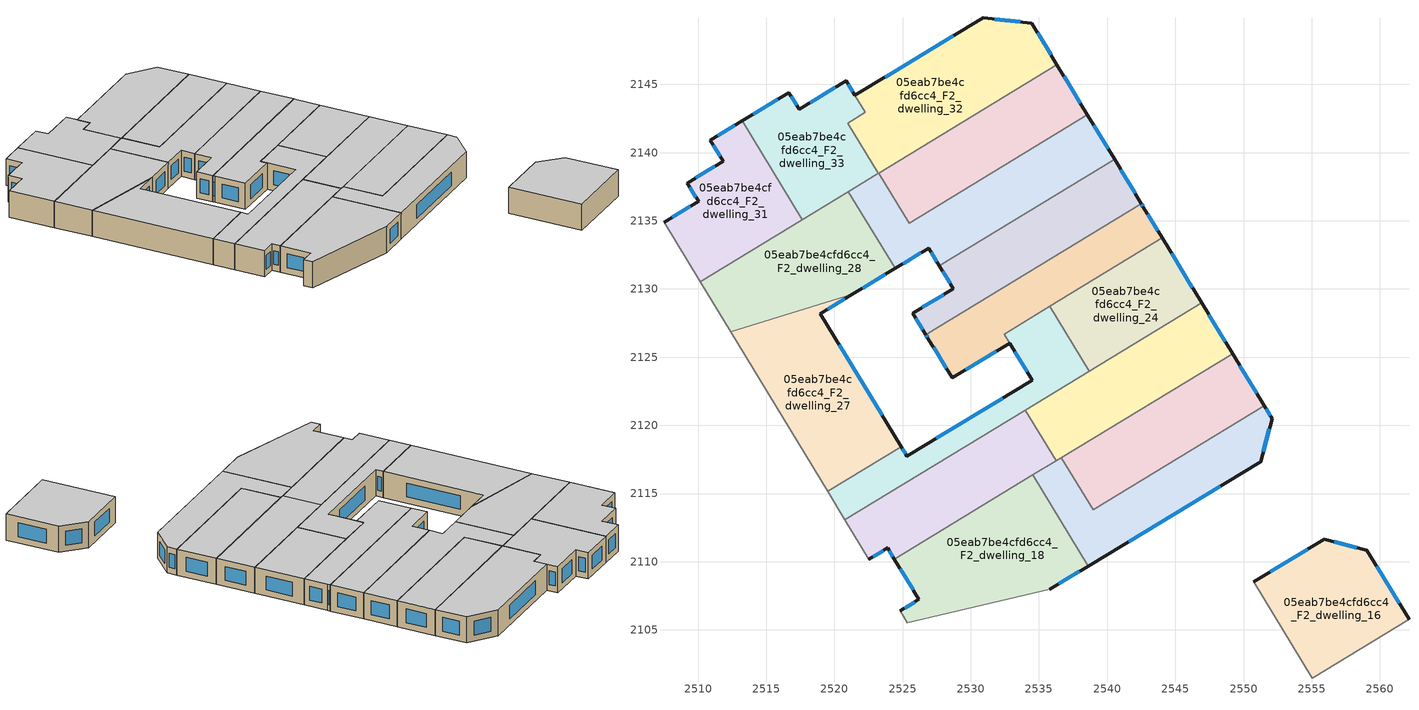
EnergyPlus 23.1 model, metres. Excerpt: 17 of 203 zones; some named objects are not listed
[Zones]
05eab7be4cfd6cc4_F2_dwelling_16
 floor to 05eab7be4cfd6cc4_F1_dwelling_16 (EU_floor_Construction): 2559.04,2110.85 2562.14,2105.76 2555.05,2101.46 2550.76,2108.51 2555.94,2111.64 z6
 wall outside (EU_wall_Construction): 2562.14,2105.76 2559.04,2110.85 2555.94,2111.64 2550.76,2108.51 z6:9
 wall to 05eab7be4cfd6cc4_F2_dwelling_14 (EU_wall_Construction): 2550.76,2108.51 2555.05,2101.46 z6:9
 wall to 05eab7be4cfd6cc4_F2_dwelling_13 (EU_wall_Construction): 2555.05,2101.46 2562.14,2105.76 z6:9
 window (EU_Window_Construction): 2554.72,2110.91 2551.97,2109.25 / 2558.31,2111.04 2556.67,2111.46 / 2561.41,2106.96 2559.77,2109.66 z6.7:8.3
 ceiling to 05eab7be4cfd6cc4_F3_dwelling_16 (EU_floor_Construction): 2562.14,2105.76 2559.04,2110.85 2555.94,2111.64 2550.76,2108.51 2555.05,2101.46 z9
05eab7be4cfd6cc4_F2_dwelling_18
 floor to 05eab7be4cfd6cc4_F1_dwelling_18 (EU_floor_Construction): 2534.55,2116.36 2538.61,2109.68 2535.8,2107.98 2525.36,2105.53 2524.82,2106.41 2526.2,2107.24 2524.4,2110.19 z6
 wall outside (EU_wall_Construction): 2524.4,2110.19 2526.2,2107.24 2524.82,2106.41 / 2535.8,2107.98 2538.61,2109.68 z6:9
 wall to 05eab7be4cfd6cc4_F2_dwelling_19 (EU_wall_Construction): 2538.61,2109.68 2534.55,2116.36 z6:9
 wall to 05eab7be4cfd6cc4_F2_dwelling_17 (EU_wall_Construction): 2525.36,2105.53 2535.8,2107.98 z6:9
 wall adiabatic (EU_wall_Construction): 2524.82,2106.41 2525.36,2105.53 z6:9
 wall to 05eab7be4cfd6cc4_F2_dwelling_21 (EU_wall_Construction): 2534.55,2116.36 2524.4,2110.19 z6:9
 window (EU_Window_Construction): 2525.88,2107.04 2525.15,2106.6 / 2524.83,2109.5 2525.78,2107.93 / 2536.46,2108.38 2537.95,2109.29 z6.7:8.3
 ceiling to 05eab7be4cfd6cc4_F3_dwelling_18 (EU_floor_Construction): 2535.8,2107.98 2538.61,2109.68 2534.55,2116.36 2524.4,2110.19 2526.2,2107.24 2524.82,2106.41 2525.36,2105.53 z9
05eab7be4cfd6cc4_F2_dwelling_19
 floor to 05eab7be4cfd6cc4_F1_dwelling_19 (EU_floor_Construction): 2551.52,2121.44 2552.1,2120.49 2551.25,2117.32 2538.61,2109.68 2534.55,2116.36 2536.64,2117.63 2538.97,2113.8 z6
 wall outside (EU_wall_Construction): 2538.61,2109.68 2551.25,2117.32 2552.1,2120.49 2551.52,2121.44 z6:9
 wall to 05eab7be4cfd6cc4_F2_dwelling_20 (EU_wall_Construction): 2551.52,2121.44 2538.97,2113.8 2536.64,2117.63 z6:9
 wall to 05eab7be4cfd6cc4_F2_dwelling_22 (EU_wall_Construction): 2536.64,2117.63 2536.26,2117.4 z6:9
 wall to 05eab7be4cfd6cc4_F2_dwelling_21 (EU_wall_Construction): 2536.26,2117.4 2534.55,2116.36 z6:9
 window (EU_Window_Construction): 2541.58,2111.48 2548.28,2115.52 / 2551.97,2120.71 2551.66,2121.21 / 2551.45,2118.06 2551.9,2119.74 z6.7:8.3
 ceiling to 05eab7be4cfd6cc4_F3_dwelling_19 (EU_floor_Construction): 2551.25,2117.32 2552.1,2120.49 2551.52,2121.44 2538.97,2113.8 2536.64,2117.63 2534.55,2116.36 2538.61,2109.68 z9
05eab7be4cfd6cc4_F2_dwelling_20
 floor to 05eab7be4cfd6cc4_F1_dwelling_20 (EU_floor_Construction): 2549.2,2125.27 2551.52,2121.44 2538.97,2113.8 2536.64,2117.63 z6
 wall outside (EU_wall_Construction): 2551.52,2121.44 2549.2,2125.27 z6:9
 wall to 05eab7be4cfd6cc4_F2_dwelling_22 (EU_wall_Construction): 2549.2,2125.27 2536.64,2117.63 z6:9
 window (EU_Window_Construction): 2550.98,2122.34 2549.74,2124.37 z6.7:8.3
 ceiling to 05eab7be4cfd6cc4_F3_dwelling_20 (EU_floor_Construction): 2551.52,2121.44 2549.2,2125.27 2536.64,2117.63 2538.97,2113.8 z9
05eab7be4cfd6cc4_F2_dwelling_21
 floor to 05eab7be4cfd6cc4_F1_dwelling_21 (EU_floor_Construction): 2534,2121.12 2536.26,2117.4 2524.4,2110.19 2523.91,2111.01 2522.53,2110.18 2520.77,2113.07 z6
 wall outside (EU_wall_Construction): 2522.53,2110.18 2523.91,2111.01 2524.4,2110.19 z6:9
 wall adiabatic (EU_wall_Construction): 2520.77,2113.07 2522.53,2110.18 z6:9
 wall to 05eab7be4cfd6cc4_F2_dwelling_22 (EU_wall_Construction): 2536.26,2117.4 2534,2121.12 z6:9
 wall to 05eab7be4cfd6cc4_F2_dwelling_23 (EU_wall_Construction): 2534,2121.12 2520.77,2113.07 z6:9
 window (EU_Window_Construction): 2522.85,2110.37 2523.58,2110.81 / 2524.02,2110.82 2524.29,2110.38 z6.7:8.3
 ceiling to 05eab7be4cfd6cc4_F3_dwelling_21 (EU_floor_Construction): 2536.26,2117.4 2534,2121.12 2520.77,2113.07 2522.53,2110.18 2523.91,2111.01 2524.4,2110.19 z9
05eab7be4cfd6cc4_F2_dwelling_22
 floor to 05eab7be4cfd6cc4_F1_dwelling_22 (EU_floor_Construction): 2546.94,2128.98 2549.2,2125.27 2536.26,2117.4 2534,2121.12 z6
 wall outside (EU_wall_Construction): 2549.2,2125.27 2546.94,2128.98 z6:9
 wall to 05eab7be4cfd6cc4_F2_dwelling_24 (EU_wall_Construction): 2546.94,2128.98 2538.69,2123.97 z6:9
 wall to 05eab7be4cfd6cc4_F2_dwelling_23 (EU_wall_Construction): 2538.69,2123.97 2534,2121.12 z6:9
 window (EU_Window_Construction): 2548.66,2126.14 2547.47,2128.11 z6.7:8.3
 ceiling to 05eab7be4cfd6cc4_F3_dwelling_22 (EU_floor_Construction): 2549.2,2125.27 2546.94,2128.98 2534,2121.12 2536.26,2117.4 z9
05eab7be4cfd6cc4_F2_dwelling_23
 floor to 05eab7be4cfd6cc4_F1_dwelling_23 (EU_floor_Construction): 2535.79,2128.73 2538.69,2123.97 2520.77,2113.07 2519.5,2115.16 2524.89,2118.44 2525.32,2117.74 2534.52,2123.29 2532.45,2126.69 z6
 wall outside (EU_wall_Construction): 2532.85,2126.04 2534.52,2123.29 2525.32,2117.74 2524.89,2118.44 z6:9
 wall to 05eab7be4cfd6cc4_F2_dwelling_27 (EU_wall_Construction): 2524.89,2118.44 2519.5,2115.16 z6:9
 wall to 05eab7be4cfd6cc4_F2_dwelling_24 (EU_wall_Construction): 2538.69,2123.97 2535.79,2128.73 z6:9
 wall adiabatic (EU_wall_Construction): 2519.5,2115.16 2520.77,2113.07 z6:9
 wall to 05eab7be4cfd6cc4_F2_dwelling_25 (EU_wall_Construction): 2535.79,2128.73 2532.45,2126.69 2532.85,2126.04 z6:9
 window (EU_Window_Construction): 2525.22,2117.9 2524.99,2118.28 / 2532.36,2121.99 2527.48,2119.04 / 2533.24,2125.39 2534.12,2123.93 z6.7:8.3
 ceiling to 05eab7be4cfd6cc4_F3_dwelling_23 (EU_floor_Construction): 2538.69,2123.97 2535.79,2128.73 2532.45,2126.69 2534.52,2123.29 2525.32,2117.74 2524.89,2118.44 2519.5,2115.16 2520.77,2113.07 z9
05eab7be4cfd6cc4_F2_dwelling_24
 floor to 05eab7be4cfd6cc4_F1_dwelling_24 (EU_floor_Construction): 2544.04,2133.74 2546.94,2128.98 2538.69,2123.97 2535.79,2128.73 z6
 wall outside (EU_wall_Construction): 2546.94,2128.98 2544.04,2133.74 z6:9
 wall to 05eab7be4cfd6cc4_F2_dwelling_25 (EU_wall_Construction): 2544.04,2133.74 2535.8,2128.73 z6:9
 window (EU_Window_Construction): 2546.26,2130.1 2544.72,2132.62 z6.7:8.3
 ceiling to 05eab7be4cfd6cc4_F3_dwelling_24 (EU_floor_Construction): 2546.94,2128.98 2544.04,2133.74 2535.79,2128.73 2538.69,2123.97 z9
05eab7be4cfd6cc4_F2_dwelling_25
 floor to 05eab7be4cfd6cc4_F1_dwelling_25 (EU_floor_Construction): 2542.66,2136.01 2544.04,2133.74 2532.44,2126.69 2532.84,2126.03 2528.63,2123.49 2526.86,2126.4 2526.71,2126.66 2542.51,2136.27 z6
 wall outside (EU_wall_Construction): 2526.71,2126.66 2526.86,2126.4 2528.63,2123.49 2532.84,2126.03 / 2544.04,2133.74 2542.66,2136.01 2542.51,2136.27 z6:9
 wall to 05eab7be4cfd6cc4_F2_dwelling_26 (EU_wall_Construction): 2542.51,2136.27 2526.71,2126.66 z6:9
 window (EU_Window_Construction): 2526.74,2126.6 2526.83,2126.46 / 2542.63,2136.07 2542.55,2136.21 / 2543.72,2134.27 2542.99,2135.48 / 2529.62,2124.09 2531.85,2125.44 / 2527.28,2125.72 2528.21,2124.17 z6.7:8.3
 ceiling to 05eab7be4cfd6cc4_F3_dwelling_25 (EU_floor_Construction): 2544.04,2133.74 2542.66,2136.01 2542.51,2136.27 2526.71,2126.66 2526.86,2126.4 2528.63,2123.49 2532.84,2126.03 2532.44,2126.69 z9
05eab7be4cfd6cc4_F2_dwelling_26
 floor to 05eab7be4cfd6cc4_F1_dwelling_26 (EU_floor_Construction): 2540.54,2139.5 2542.51,2136.27 2526.71,2126.66 2525.76,2128.22 2528.72,2130.02 2527.7,2131.7 z6
 wall outside (EU_wall_Construction): 2527.7,2131.7 2528.72,2130.02 2525.76,2128.22 2526.71,2126.66 / 2542.51,2136.27 2540.54,2139.5 z6:9
 wall to 05eab7be4cfd6cc4_F2_dwelling_29 (EU_wall_Construction): 2540.54,2139.5 2527.7,2131.7 z6:9
 window (EU_Window_Construction): 2528.03,2129.59 2526.45,2128.64 / 2527.94,2131.3 2528.48,2130.41 / 2542.05,2137.03 2541,2138.74 / 2525.98,2127.85 2526.48,2127.02 z6.7:8.3
 ceiling to 05eab7be4cfd6cc4_F3_dwelling_26 (EU_floor_Construction): 2542.51,2136.27 2540.54,2139.5 2527.7,2131.7 2528.72,2130.02 2525.76,2128.22 2526.71,2126.66 z9
05eab7be4cfd6cc4_F2_dwelling_27
 floor to 05eab7be4cfd6cc4_F1_dwelling_27 (EU_floor_Construction): 2521.33,2129.61 2518.97,2128.19 2524.89,2118.44 2519.5,2115.16 2512.39,2126.86 z6
 wall outside (EU_wall_Construction): 2524.89,2118.44 2518.97,2128.19 2521.33,2129.61 z6:9
 wall adiabatic (EU_wall_Construction): 2512.39,2126.86 2519.5,2115.16 z6:9
 wall to 05eab7be4cfd6cc4_F2_dwelling_28 (EU_wall_Construction): 2521.33,2129.61 2512.39,2126.86 z6:9
 window (EU_Window_Construction): 2519.53,2128.52 2520.77,2129.28 / 2523.5,2120.73 2520.36,2125.9 z6.7:8.3
 ceiling to 05eab7be4cfd6cc4_F3_dwelling_27 (EU_floor_Construction): 2524.89,2118.44 2518.97,2128.19 2521.33,2129.61 2512.39,2126.86 2519.5,2115.16 z9
05eab7be4cfd6cc4_F2_dwelling_28
 floor to 05eab7be4cfd6cc4_F1_dwelling_28 (EU_floor_Construction): 2521.03,2137.15 2524.46,2131.51 2521.33,2129.61 2512.39,2126.86 2510.16,2130.54 z6
 wall outside (EU_wall_Construction): 2521.33,2129.61 2524.46,2131.51 z6:9
 wall to 05eab7be4cfd6cc4_F2_dwelling_29 (EU_wall_Construction): 2524.46,2131.51 2521.03,2137.15 z6:9
 wall adiabatic (EU_wall_Construction): 2510.16,2130.54 2512.39,2126.86 z6:9
 wall to 05eab7be4cfd6cc4_F2_dwelling_31 (EU_wall_Construction): 2517.64,2135.08 2510.16,2130.54 z6:9
 wall to 05eab7be4cfd6cc4_F2_dwelling_33 (EU_wall_Construction): 2521.03,2137.15 2517.64,2135.08 z6:9
 window (EU_Window_Construction): 2522.06,2130.06 2523.72,2131.06 z6.7:8.3
 ceiling to 05eab7be4cfd6cc4_F3_dwelling_28 (EU_floor_Construction): 2521.33,2129.61 2524.46,2131.51 2521.03,2137.15 2510.16,2130.54 2512.39,2126.86 z9
05eab7be4cfd6cc4_F2_dwelling_29
 floor to 05eab7be4cfd6cc4_F1_dwelling_29 (EU_floor_Construction): 2538.55,2142.77 2540.54,2139.5 2527.7,2131.7 2526.91,2133 2524.46,2131.51 2521.03,2137.15 2523.12,2138.42 2523.24,2138.49 2525.47,2134.82 z6
 wall outside (EU_wall_Construction): 2540.54,2139.5 2538.55,2142.77 / 2524.46,2131.51 2526.91,2133 2527.7,2131.7 z6:9
 wall to 05eab7be4cfd6cc4_F2_dwelling_30 (EU_wall_Construction): 2538.55,2142.77 2525.47,2134.82 2523.24,2138.49 z6:9
 wall to 05eab7be4cfd6cc4_F2_dwelling_33 (EU_wall_Construction): 2523.2,2138.47 2523.12,2138.42 2521.03,2137.15 z6:9
 wall to 05eab7be4cfd6cc4_F2_dwelling_32 (EU_wall_Construction): 2523.24,2138.49 2523.21,2138.47 z6:9
 window (EU_Window_Construction): 2540.07,2140.27 2539.02,2142 / 2527.1,2132.69 2527.52,2132 / 2525.03,2131.86 2526.34,2132.65 z6.7:8.3
 ceiling to 05eab7be4cfd6cc4_F3_dwelling_29 (EU_floor_Construction): 2540.54,2139.5 2538.55,2142.77 2525.47,2134.82 2523.24,2138.49 2523.12,2138.42 2521.03,2137.15 2524.46,2131.51 2526.91,2133 2527.7,2131.7 z9
05eab7be4cfd6cc4_F2_dwelling_30
 floor to 05eab7be4cfd6cc4_F1_dwelling_30 (EU_floor_Construction): 2536.32,2146.45 2538.55,2142.77 2525.47,2134.82 2523.24,2138.49 z6
 wall outside (EU_wall_Construction): 2538.55,2142.77 2536.32,2146.45 z6:9
 wall to 05eab7be4cfd6cc4_F2_dwelling_32 (EU_wall_Construction): 2536.32,2146.45 2523.24,2138.49 z6:9
 window (EU_Window_Construction): 2538.03,2143.63 2536.85,2145.58 z6.7:8.3
 ceiling to 05eab7be4cfd6cc4_F3_dwelling_30 (EU_floor_Construction): 2538.55,2142.77 2536.32,2146.45 2523.24,2138.49 2525.47,2134.82 z9
05eab7be4cfd6cc4_F2_dwelling_31
 floor to 05eab7be4cfd6cc4_F1_dwelling_31 (EU_floor_Construction): 2513.23,2142.33 2517.64,2135.08 2510.16,2130.54 2507.51,2134.9 2510.04,2136.43 2509.22,2137.77 2511.86,2139.36 2510.91,2140.92 z6
 wall outside (EU_wall_Construction): 2513.23,2142.33 2510.91,2140.92 2511.86,2139.36 2509.22,2137.77 2510.04,2136.43 2507.51,2134.9 z6:9
 wall to 05eab7be4cfd6cc4_F2_dwelling_33 (EU_wall_Construction): 2517.64,2135.08 2513.23,2142.33 z6:9
 wall adiabatic (EU_wall_Construction): 2507.51,2134.9 2510.16,2130.54 z6:9
 window (EU_Window_Construction): 2512.69,2142 2511.45,2141.25 / 2509.44,2136.07 2508.1,2135.26 / 2509.41,2137.46 2509.84,2136.74 / 2511.24,2138.99 2509.84,2138.14 / 2511.13,2140.55 2511.63,2139.73 z6.7:8.3
 ceiling to 05eab7be4cfd6cc4_F3_dwelling_31 (EU_floor_Construction): 2517.64,2135.08 2513.23,2142.33 2510.91,2140.92 2511.86,2139.36 2509.22,2137.77 2510.04,2136.43 2507.51,2134.9 2510.16,2130.54 z9
05eab7be4cfd6cc4_F2_dwelling_32
 floor to 05eab7be4cfd6cc4_F1_dwelling_32 (EU_floor_Construction): 2534.46,2149.5 2536.32,2146.45 2523.21,2138.47 2520.97,2142.15 2522.27,2142.95 2521.51,2144.2 2530.93,2149.89 z6
 wall outside (EU_wall_Construction): 2536.32,2146.45 2534.46,2149.5 2530.93,2149.89 2521.51,2144.2 z6:9
 wall to 05eab7be4cfd6cc4_F2_dwelling_33 (EU_wall_Construction): 2522.26,2142.94 2520.97,2142.15 2523.21,2138.47 / 2521.51,2144.2 2522.27,2142.95 z6:9
 window (EU_Window_Construction): 2528.72,2148.55 2523.72,2145.53 / 2533.63,2149.59 2531.76,2149.8 / 2535.88,2147.16 2534.9,2148.78 z6.7:8.3
 ceiling to 05eab7be4cfd6cc4_F3_dwelling_32 (EU_floor_Construction): 2536.32,2146.45 2534.46,2149.5 2530.93,2149.89 2521.51,2144.2 2522.27,2142.95 2520.97,2142.15 2523.21,2138.47 z9
05eab7be4cfd6cc4_F2_dwelling_33
 floor to 05eab7be4cfd6cc4_F1_dwelling_33 (EU_floor_Construction): 2520.86,2145.27 2522.26,2142.94 2520.97,2142.15 2523.21,2138.47 2517.64,2135.08 2513.23,2142.33 2516.67,2144.4 2517.41,2143.18 z6
 wall outside (EU_wall_Construction): 2521.51,2144.19 2520.86,2145.27 2517.41,2143.18 2516.67,2144.4 2513.23,2142.33 z6:9
 window (EU_Window_Construction): 2517.23,2143.47 2516.84,2144.12 / 2520.05,2144.78 2518.22,2143.67 / 2515.86,2143.92 2514.04,2142.81 / 2521.35,2144.45 2521.01,2145.01 z6.7:8.3
 ceiling to 05eab7be4cfd6cc4_F3_dwelling_33 (EU_floor_Construction): 2523.21,2138.47 2520.97,2142.15 2522.26,2142.94 2520.86,2145.27 2517.41,2143.18 2516.67,2144.4 2513.23,2142.33 2517.64,2135.08 z9
[Building]
EU S2 Campaign: North Axis=0; Terrain=City; Solar Distribution=FullExterior
[Site:Location]
Budapest.Ferenc.Liszt.Intl.AP: Latitude=47.437; Longitude=19.256; Time Zone=1; Elevation=185
[SizingPeriod:WeatherFileDays]
AnnualSizingPeriod: Begin Month=1; Begin Day of Month=1; End Month=12; End Day of Month=31; Day of Week for Start Day=Monday; Use Weather File Daylight Saving Period=No; Use Weather File Rain and Snow Indicators=No
[MATERIAL]
EU_InternalMass_Material: Roughness=MediumRough; Thickness=0.1; Conductivity=1; Density=1800; Specific Heat=900; Thermal Absorptance=0.9; Solar Absorptance=0.7; Visible Absorptance=0.7
[MATERIAL:NOMASS] Roughness=MediumRough; Thermal Absorptance=0.9; Solar Absorptance=0.7; Visible Absorptance=0.7
Name | Thermal Resistance
EU_wall_NoMass | 0.832559
EU_floor_NoMass | 0.872794
[WINDOWMATERIAL:SIMPLEGLAZINGSYSTEM]
EU_Window_SimpleGlazing: UFactor=2.79869; Solar Heat Gain Coefficient=0.75; Visible Transmittance=0.75
[CONSTRUCTION]
EU_wall_Construction: EU_wall_NoMass
EU_floor_Construction: EU_floor_NoMass
EU_Window_Construction: EU_Window_SimpleGlazing
EU_InternalMass_Construction: EU_InternalMass_Material
[ZONE] Type=1; Multiplier=1; Ceiling Height=autocalculate; Floor Area=autocalculate; Part of Total Floor Area=Yes
Name | Volume
05eab7be4cfd6cc4_F2_dwelling_16 | 197.509
05eab7be4cfd6cc4_F2_dwelling_18 | 248.392
05eab7be4cfd6cc4_F2_dwelling_19 | 197.486
05eab7be4cfd6cc4_F2_dwelling_20; 05eab7be4cfd6cc4_F2_dwelling_30 | 197.505
05eab7be4cfd6cc4_F2_dwelling_21 | 197.489
05eab7be4cfd6cc4_F2_dwelling_22 | 197.493
05eab7be4cfd6cc4_F2_dwelling_23 | 163.405
05eab7be4cfd6cc4_F2_dwelling_24 | 161.257
05eab7be4cfd6cc4_F2_dwelling_25 | 175.091
05eab7be4cfd6cc4_F2_dwelling_26 | 189.827
05eab7be4cfd6cc4_F2_dwelling_27 | 247.019
05eab7be4cfd6cc4_F2_dwelling_28 | 220.495
05eab7be4cfd6cc4_F2_dwelling_29 | 225.489
05eab7be4cfd6cc4_F2_dwelling_31 | 175.921
05eab7be4cfd6cc4_F2_dwelling_32 | 249.286
05eab7be4cfd6cc4_F2_dwelling_33 | 167.277
[INTERNALMASS] Construction=EU_InternalMass_Construction
Name | Zone or ZoneList | Surface Area
05eab7be4cfd6cc4_F2_dwelling_16_EU_InternalMass | 05eab7be4cfd6cc4_F2_dwelling_16 | 65.8377
05eab7be4cfd6cc4_F2_dwelling_18_EU_InternalMass | 05eab7be4cfd6cc4_F2_dwelling_18 | 82.7974
05eab7be4cfd6cc4_F2_dwelling_19_EU_InternalMass | 05eab7be4cfd6cc4_F2_dwelling_19 | 65.8289
05eab7be4cfd6cc4_F2_dwelling_20_EU_InternalMass | 05eab7be4cfd6cc4_F2_dwelling_20 | 65.8364
05eab7be4cfd6cc4_F2_dwelling_21_EU_InternalMass | 05eab7be4cfd6cc4_F2_dwelling_21 | 65.8295
05eab7be4cfd6cc4_F2_dwelling_22_EU_InternalMass | 05eab7be4cfd6cc4_F2_dwelling_22 | 65.8315
05eab7be4cfd6cc4_F2_dwelling_23_EU_InternalMass | 05eab7be4cfd6cc4_F2_dwelling_23 | 54.4768
05eab7be4cfd6cc4_F2_dwelling_24_EU_InternalMass | 05eab7be4cfd6cc4_F2_dwelling_24 | 53.7534
05eab7be4cfd6cc4_F2_dwelling_25_EU_InternalMass | 05eab7be4cfd6cc4_F2_dwelling_25 | 58.3621
05eab7be4cfd6cc4_F2_dwelling_26_EU_InternalMass | 05eab7be4cfd6cc4_F2_dwelling_26 | 63.2723
05eab7be4cfd6cc4_F2_dwelling_27_EU_InternalMass | 05eab7be4cfd6cc4_F2_dwelling_27 | 82.3386
05eab7be4cfd6cc4_F2_dwelling_28_EU_InternalMass | 05eab7be4cfd6cc4_F2_dwelling_28 | 73.4946
05eab7be4cfd6cc4_F2_dwelling_29_EU_InternalMass | 05eab7be4cfd6cc4_F2_dwelling_29 | 75.1689
05eab7be4cfd6cc4_F2_dwelling_30_EU_InternalMass | 05eab7be4cfd6cc4_F2_dwelling_30 | 65.8347
05eab7be4cfd6cc4_F2_dwelling_31_EU_InternalMass | 05eab7be4cfd6cc4_F2_dwelling_31 | 58.6348
05eab7be4cfd6cc4_F2_dwelling_32_EU_InternalMass | 05eab7be4cfd6cc4_F2_dwelling_32 | 83.0961
05eab7be4cfd6cc4_F2_dwelling_33_EU_InternalMass | 05eab7be4cfd6cc4_F2_dwelling_33 | 55.7716
[OTHEREQUIPMENT] Fuel Type=Electricity; Design Level Calculation Method=Watts/Area; Power per Zone Floor Area=1; Fraction Latent=0; Fraction Radiant=0; Fraction Lost=0; Carbon Dioxide Generation Rate=0; EndUse Subcategory=EU_Step8_InternalGains
Name | Zone or ZoneList or Space or SpaceList | Schedule
EU_Step8_InternalGain_05eab7be4cfd6cc4_F2_dwelling_16_f000 | 05eab7be4cfd6cc4_F2_dwelling_16 | EU_Step8_GainSchedule_05eab7be4cfd6cc4_F2_dwelling_16_f000
EU_Step8_InternalGain_05eab7be4cfd6cc4_F2_dwelling_18_f000 | 05eab7be4cfd6cc4_F2_dwelling_18 | EU_Step8_GainSchedule_05eab7be4cfd6cc4_F2_dwelling_18_f000
EU_Step8_InternalGain_05eab7be4cfd6cc4_F2_dwelling_19_f000 | 05eab7be4cfd6cc4_F2_dwelling_19 | EU_Step8_GainSchedule_05eab7be4cfd6cc4_F2_dwelling_19_f000
EU_Step8_InternalGain_05eab7be4cfd6cc4_F2_dwelling_20_f000 | 05eab7be4cfd6cc4_F2_dwelling_20 | EU_Step8_GainSchedule_05eab7be4cfd6cc4_F2_dwelling_20_f000
EU_Step8_InternalGain_05eab7be4cfd6cc4_F2_dwelling_21_f000 | 05eab7be4cfd6cc4_F2_dwelling_21 | EU_Step8_GainSchedule_05eab7be4cfd6cc4_F2_dwelling_21_f000
EU_Step8_InternalGain_05eab7be4cfd6cc4_F2_dwelling_22_f000 | 05eab7be4cfd6cc4_F2_dwelling_22 | EU_Step8_GainSchedule_05eab7be4cfd6cc4_F2_dwelling_22_f000
EU_Step8_InternalGain_05eab7be4cfd6cc4_F2_dwelling_23_f000 | 05eab7be4cfd6cc4_F2_dwelling_23 | EU_Step8_GainSchedule_05eab7be4cfd6cc4_F2_dwelling_23_f000
EU_Step8_InternalGain_05eab7be4cfd6cc4_F2_dwelling_24_f000 | 05eab7be4cfd6cc4_F2_dwelling_24 | EU_Step8_GainSchedule_05eab7be4cfd6cc4_F2_dwelling_24_f000
EU_Step8_InternalGain_05eab7be4cfd6cc4_F2_dwelling_25_f000 | 05eab7be4cfd6cc4_F2_dwelling_25 | EU_Step8_GainSchedule_05eab7be4cfd6cc4_F2_dwelling_25_f000
EU_Step8_InternalGain_05eab7be4cfd6cc4_F2_dwelling_26_f000 | 05eab7be4cfd6cc4_F2_dwelling_26 | EU_Step8_GainSchedule_05eab7be4cfd6cc4_F2_dwelling_26_f000
EU_Step8_InternalGain_05eab7be4cfd6cc4_F2_dwelling_27_f000 | 05eab7be4cfd6cc4_F2_dwelling_27 | EU_Step8_GainSchedule_05eab7be4cfd6cc4_F2_dwelling_27_f000
EU_Step8_InternalGain_05eab7be4cfd6cc4_F2_dwelling_28_f000 | 05eab7be4cfd6cc4_F2_dwelling_28 | EU_Step8_GainSchedule_05eab7be4cfd6cc4_F2_dwelling_28_f000
EU_Step8_InternalGain_05eab7be4cfd6cc4_F2_dwelling_29_f000 | 05eab7be4cfd6cc4_F2_dwelling_29 | EU_Step8_GainSchedule_05eab7be4cfd6cc4_F2_dwelling_29_f000
EU_Step8_InternalGain_05eab7be4cfd6cc4_F2_dwelling_30_f000 | 05eab7be4cfd6cc4_F2_dwelling_30 | EU_Step8_GainSchedule_05eab7be4cfd6cc4_F2_dwelling_30_f000
EU_Step8_InternalGain_05eab7be4cfd6cc4_F2_dwelling_31_f000 | 05eab7be4cfd6cc4_F2_dwelling_31 | EU_Step8_GainSchedule_05eab7be4cfd6cc4_F2_dwelling_31_f000
EU_Step8_InternalGain_05eab7be4cfd6cc4_F2_dwelling_32_f000 | 05eab7be4cfd6cc4_F2_dwelling_32 | EU_Step8_GainSchedule_05eab7be4cfd6cc4_F2_dwelling_32_f000
EU_Step8_InternalGain_05eab7be4cfd6cc4_F2_dwelling_33_f000 | 05eab7be4cfd6cc4_F2_dwelling_33 | EU_Step8_GainSchedule_05eab7be4cfd6cc4_F2_dwelling_33_f000
[ZONEVENTILATION:DESIGNFLOWRATE] Schedule=EU_AlwaysOn; Design Flow Rate Calculation Method=AirChanges/Hour; Air Changes per Hour=0.475469; Ventilation Type=Natural; Fan Pressure Rise=0; Fan Total Efficiency=1; Constant Term Coefficient=1; Temperature Term Coefficient=0; Velocity Term Coefficient=0; Velocity Squared Term Coefficient=0; Minimum Indoor Temperature=-100; Maximum Indoor Temperature=100; Delta Temperature=-100; Minimum Outdoor Temperature=-100; Maximum Outdoor Temperature=100; Maximum Wind Speed=40
Name | Zone or ZoneList or Space or SpaceList
EU_ConstantAir_05eab7be4cfd6cc4_F2_dwelling_16 | 05eab7be4cfd6cc4_F2_dwelling_16
EU_ConstantAir_05eab7be4cfd6cc4_F2_dwelling_18 | 05eab7be4cfd6cc4_F2_dwelling_18
EU_ConstantAir_05eab7be4cfd6cc4_F2_dwelling_19 | 05eab7be4cfd6cc4_F2_dwelling_19
EU_ConstantAir_05eab7be4cfd6cc4_F2_dwelling_20 | 05eab7be4cfd6cc4_F2_dwelling_20
EU_ConstantAir_05eab7be4cfd6cc4_F2_dwelling_21 | 05eab7be4cfd6cc4_F2_dwelling_21
EU_ConstantAir_05eab7be4cfd6cc4_F2_dwelling_22 | 05eab7be4cfd6cc4_F2_dwelling_22
EU_ConstantAir_05eab7be4cfd6cc4_F2_dwelling_23 | 05eab7be4cfd6cc4_F2_dwelling_23
EU_ConstantAir_05eab7be4cfd6cc4_F2_dwelling_24 | 05eab7be4cfd6cc4_F2_dwelling_24
EU_ConstantAir_05eab7be4cfd6cc4_F2_dwelling_25 | 05eab7be4cfd6cc4_F2_dwelling_25
EU_ConstantAir_05eab7be4cfd6cc4_F2_dwelling_26 | 05eab7be4cfd6cc4_F2_dwelling_26
EU_ConstantAir_05eab7be4cfd6cc4_F2_dwelling_27 | 05eab7be4cfd6cc4_F2_dwelling_27
EU_ConstantAir_05eab7be4cfd6cc4_F2_dwelling_28 | 05eab7be4cfd6cc4_F2_dwelling_28
EU_ConstantAir_05eab7be4cfd6cc4_F2_dwelling_29 | 05eab7be4cfd6cc4_F2_dwelling_29
EU_ConstantAir_05eab7be4cfd6cc4_F2_dwelling_30 | 05eab7be4cfd6cc4_F2_dwelling_30
EU_ConstantAir_05eab7be4cfd6cc4_F2_dwelling_31 | 05eab7be4cfd6cc4_F2_dwelling_31
EU_ConstantAir_05eab7be4cfd6cc4_F2_dwelling_32 | 05eab7be4cfd6cc4_F2_dwelling_32
EU_ConstantAir_05eab7be4cfd6cc4_F2_dwelling_33 | 05eab7be4cfd6cc4_F2_dwelling_33
[HVACTEMPLATE:ZONE:IDEALLOADSAIRSYSTEM] System Availability Schedule=EU_AlwaysOn; Maximum Heating Supply Air Temperature=50; Minimum Cooling Supply Air Temperature=13; Maximum Heating Supply Air Humidity Ratio=0.0156; Minimum Cooling Supply Air Humidity Ratio=0.0077; Heating Limit=NoLimit; Cooling Limit=NoLimit; Heating Availability Schedule=EU_AlwaysOn; Cooling Availability Schedule=EU_CoolingOff; Dehumidification Control Type=ConstantSensibleHeatRatio; Cooling Sensible Heat Ratio=0.7; Dehumidification Setpoint=60; Humidification Control Type=None; Humidification Setpoint=30; Outdoor Air Method=None; Outdoor Air Flow Rate per Person=0.00944; Outdoor Air Flow Rate per Zone Floor Area=0; Outdoor Air Flow Rate per Zone=0; Demand Controlled Ventilation Type=None; Outdoor Air Economizer Type=NoEconomizer; Heat Recovery Type=None; Sensible Heat Recovery Effectiveness=0.7; Latent Heat Recovery Effectiveness=0.65
Name | Template Thermostat
05eab7be4cfd6cc4_F2_dwelling_16 | EU_HeatOnly_05eab7be4cfd6cc4_F2_dwelling_16
05eab7be4cfd6cc4_F2_dwelling_18 | EU_HeatOnly_05eab7be4cfd6cc4_F2_dwelling_18
05eab7be4cfd6cc4_F2_dwelling_19 | EU_HeatOnly_05eab7be4cfd6cc4_F2_dwelling_19
05eab7be4cfd6cc4_F2_dwelling_20 | EU_HeatOnly_05eab7be4cfd6cc4_F2_dwelling_20
05eab7be4cfd6cc4_F2_dwelling_21 | EU_HeatOnly_05eab7be4cfd6cc4_F2_dwelling_21
05eab7be4cfd6cc4_F2_dwelling_22 | EU_HeatOnly_05eab7be4cfd6cc4_F2_dwelling_22
05eab7be4cfd6cc4_F2_dwelling_23 | EU_HeatOnly_05eab7be4cfd6cc4_F2_dwelling_23
05eab7be4cfd6cc4_F2_dwelling_24 | EU_HeatOnly_05eab7be4cfd6cc4_F2_dwelling_24
05eab7be4cfd6cc4_F2_dwelling_25 | EU_HeatOnly_05eab7be4cfd6cc4_F2_dwelling_25
05eab7be4cfd6cc4_F2_dwelling_26 | EU_HeatOnly_05eab7be4cfd6cc4_F2_dwelling_26
05eab7be4cfd6cc4_F2_dwelling_27 | EU_HeatOnly_05eab7be4cfd6cc4_F2_dwelling_27
05eab7be4cfd6cc4_F2_dwelling_28 | EU_HeatOnly_05eab7be4cfd6cc4_F2_dwelling_28
05eab7be4cfd6cc4_F2_dwelling_29 | EU_HeatOnly_05eab7be4cfd6cc4_F2_dwelling_29
05eab7be4cfd6cc4_F2_dwelling_30 | EU_HeatOnly_05eab7be4cfd6cc4_F2_dwelling_30
05eab7be4cfd6cc4_F2_dwelling_31 | EU_HeatOnly_05eab7be4cfd6cc4_F2_dwelling_31
05eab7be4cfd6cc4_F2_dwelling_32 | EU_HeatOnly_05eab7be4cfd6cc4_F2_dwelling_32
05eab7be4cfd6cc4_F2_dwelling_33 | EU_HeatOnly_05eab7be4cfd6cc4_F2_dwelling_33
[SIZING:ZONE] Zone Cooling Design Supply Air Temperature Input Method=SupplyAirTemperature; Zone Cooling Design Supply Air Temperature=13; Zone Heating Design Supply Air Temperature Input Method=SupplyAirTemperature; Zone Heating Design Supply Air Temperature=50; Zone Cooling Design Supply Air Humidity Ratio=0.008; Zone Heating Design Supply Air Humidity Ratio=0.008; Cooling Design Air Flow Method=DesignDay; Cooling Design Air Flow Rate=0; Cooling Minimum Air Flow per Zone Floor Area=0.000762; Cooling Minimum Air Flow=0; Cooling Minimum Air Flow Fraction=0.2; Heating Design Air Flow Method=DesignDay; Heating Design Air Flow Rate=0; Heating Maximum Air Flow per Zone Floor Area=0.002032; Heating Maximum Air Flow=0.141576; Heating Maximum Air Flow Fraction=0.3; Account for Dedicated Outdoor Air System=No; Dedicated Outdoor Air System Control Strategy=NeutralSupplyAir; Dedicated Outdoor Air Low Setpoint Temperature for Design=autosize; Dedicated Outdoor Air High Setpoint Temperature for Design=autosize; Zone Load Sizing Method=Sensible Load Only No Latent Load; Zone Latent Cooling Design Supply Air Humidity Ratio Input Method=HumidityRatioDifference; Zone Cooling Design Supply Air Humidity Ratio Difference=0.005; Zone Latent Heating Design Supply Air Humidity Ratio Input Method=HumidityRatioDifference; Zone Humidification Design Supply Air Humidity Ratio Difference=0.005
05eab7be4cfd6cc4_F2_dwelling_16; 05eab7be4cfd6cc4_F2_dwelling_18; 05eab7be4cfd6cc4_F2_dwelling_19; 05eab7be4cfd6cc4_F2_dwelling_20; 05eab7be4cfd6cc4_F2_dwelling_21; 05eab7be4cfd6cc4_F2_dwelling_22; 05eab7be4cfd6cc4_F2_dwelling_23; 05eab7be4cfd6cc4_F2_dwelling_24; 05eab7be4cfd6cc4_F2_dwelling_25; 05eab7be4cfd6cc4_F2_dwelling_26; 05eab7be4cfd6cc4_F2_dwelling_27; 05eab7be4cfd6cc4_F2_dwelling_28; 05eab7be4cfd6cc4_F2_dwelling_29; 05eab7be4cfd6cc4_F2_dwelling_30; 05eab7be4cfd6cc4_F2_dwelling_31; 05eab7be4cfd6cc4_F2_dwelling_32; 05eab7be4cfd6cc4_F2_dwelling_33
[SCHEDULE:CONSTANT]
Name | Hourly Value
EU_AlwaysOn | 1
EU_CoolingOff | 0
[SCHEDULE:FILE] Column Number=1; Rows to Skip at Top=0; Number of Hours of Data=8760; Column Separator=Comma; Interpolate to Timestep=No; Minutes per Item=60; Adjust Schedule for Daylight Savings=Yes
Name | File
EU_Step8_GainSchedule_05eab7be4cfd6cc4_F2_dwelling_16_f000 | ../../schedules/05eab7be4cfd6cc4/05eab7be4cfd6cc4_F2_dwelling_16_f000_gain.csv
EU_Step8_GainSchedule_05eab7be4cfd6cc4_F2_dwelling_18_f000 | ../../schedules/05eab7be4cfd6cc4/05eab7be4cfd6cc4_F2_dwelling_18_f000_gain.csv
EU_Step8_GainSchedule_05eab7be4cfd6cc4_F2_dwelling_19_f000 | ../../schedules/05eab7be4cfd6cc4/05eab7be4cfd6cc4_F2_dwelling_19_f000_gain.csv
EU_Step8_GainSchedule_05eab7be4cfd6cc4_F2_dwelling_20_f000 | ../../schedules/05eab7be4cfd6cc4/05eab7be4cfd6cc4_F2_dwelling_20_f000_gain.csv
EU_Step8_GainSchedule_05eab7be4cfd6cc4_F2_dwelling_21_f000 | ../../schedules/05eab7be4cfd6cc4/05eab7be4cfd6cc4_F2_dwelling_21_f000_gain.csv
EU_Step8_GainSchedule_05eab7be4cfd6cc4_F2_dwelling_22_f000 | ../../schedules/05eab7be4cfd6cc4/05eab7be4cfd6cc4_F2_dwelling_22_f000_gain.csv
EU_Step8_GainSchedule_05eab7be4cfd6cc4_F2_dwelling_23_f000 | ../../schedules/05eab7be4cfd6cc4/05eab7be4cfd6cc4_F2_dwelling_23_f000_gain.csv
EU_Step8_GainSchedule_05eab7be4cfd6cc4_F2_dwelling_24_f000 | ../../schedules/05eab7be4cfd6cc4/05eab7be4cfd6cc4_F2_dwelling_24_f000_gain.csv
EU_Step8_GainSchedule_05eab7be4cfd6cc4_F2_dwelling_25_f000 | ../../schedules/05eab7be4cfd6cc4/05eab7be4cfd6cc4_F2_dwelling_25_f000_gain.csv
EU_Step8_GainSchedule_05eab7be4cfd6cc4_F2_dwelling_26_f000 | ../../schedules/05eab7be4cfd6cc4/05eab7be4cfd6cc4_F2_dwelling_26_f000_gain.csv
EU_Step8_GainSchedule_05eab7be4cfd6cc4_F2_dwelling_27_f000 | ../../schedules/05eab7be4cfd6cc4/05eab7be4cfd6cc4_F2_dwelling_27_f000_gain.csv
EU_Step8_GainSchedule_05eab7be4cfd6cc4_F2_dwelling_28_f000 | ../../schedules/05eab7be4cfd6cc4/05eab7be4cfd6cc4_F2_dwelling_28_f000_gain.csv
EU_Step8_GainSchedule_05eab7be4cfd6cc4_F2_dwelling_29_f000 | ../../schedules/05eab7be4cfd6cc4/05eab7be4cfd6cc4_F2_dwelling_29_f000_gain.csv
EU_Step8_GainSchedule_05eab7be4cfd6cc4_F2_dwelling_30_f000 | ../../schedules/05eab7be4cfd6cc4/05eab7be4cfd6cc4_F2_dwelling_30_f000_gain.csv
EU_Step8_GainSchedule_05eab7be4cfd6cc4_F2_dwelling_31_f000 | ../../schedules/05eab7be4cfd6cc4/05eab7be4cfd6cc4_F2_dwelling_31_f000_gain.csv
EU_Step8_GainSchedule_05eab7be4cfd6cc4_F2_dwelling_32_f000 | ../../schedules/05eab7be4cfd6cc4/05eab7be4cfd6cc4_F2_dwelling_32_f000_gain.csv
EU_Step8_GainSchedule_05eab7be4cfd6cc4_F2_dwelling_33_f000 | ../../schedules/05eab7be4cfd6cc4/05eab7be4cfd6cc4_F2_dwelling_33_f000_gain.csv
